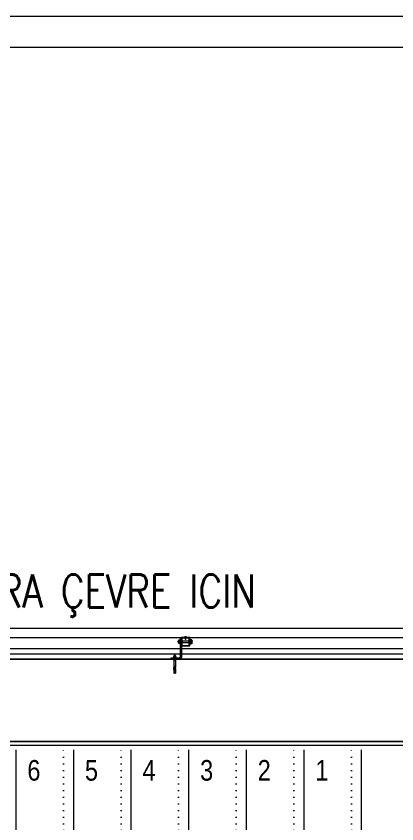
# Model space of a CAD drawing. Extents: x -1073 to 35213, y -1180 to 6950.
# Drawn here: x 31034.8 to 31220, y 3812.5 to 4205 of the extents above; entities that cross this region are included whole.
import ezdxf
from ezdxf.enums import TextEntityAlignment as Align

# ---------------------------------------------------------------- set-up
doc = ezdxf.new("R2010")
doc.units = 0
doc.header["$LTSCALE"] = 25
doc.linetypes.add('DOT2', pattern=[0.125, 0, -0.125])
doc.layers.get('0').update_dxf_attribs({"color": 9, "lineweight": 9})
for name, color, linetype, lineweight in [('01', 9, 'Continuous', 9), ('06D', 9, 'Continuous', 9), ('10', 9, 'Continuous', 9), ('10A', 9, 'Continuous', 9), ('19', 9, 'Continuous', 9), ('19D', 9, 'DOT2', 9), ('21', 9, 'Continuous', 9), ('33', 9, 'BATTING', 9), ('40A', 9, 'Continuous', 9), ('E-YAZI', 7, 'Continuous', 30)]:
    doc.layers.add(name, color=color, linetype=linetype, lineweight=lineweight)
doc.styles.add('E-YAZI', font='txttw.shx')
doc.styles.add('MuuM_TEXT-STANDART', font='ARIALN.TTF')
doc.linetypes.add('BATTING', pattern='A,0.0001,-0.1,[134,ltypeshp.shx,S=0.1,R=0,X=-0.1,Y=0],-0.2,[134,ltypeshp.shx,S=0.1,R=180,X=0.1,Y=0],-0.1', length=0.4001)

# ---------------------------------------------------------------- blocks, each defined once
blk = doc.blocks.new('MERDVN2.KAT')
at = {"layer": '19', "linetype": 'Continuous'}
for points in [[(17044.84, -297.5), (17044.84, -179.5)], [(17072.84, -297.5), (17072.84, -179.5)], [(17100.84, -297.5), (17100.84, -179.5)], [(17128.84, -297.5), (17128.84, -179.5)], [(17156.84, -297.5), (17156.84, -179.5)], [(17184.84, -297.5), (17184.84, -179.5)], [(17212.84, -297.5), (17212.84, -179.5)]]:
    blk.add_lwpolyline(points, dxfattribs=at)
at = {"layer": '19D'}
for points in [[(17067.84, -302.5), (17067.84, -179.5)], [(17095.84, -302.5), (17095.84, -179.5)], [(17123.84, -302.5), (17123.84, -179.5)], [(17151.84, -302.5), (17151.84, -179.5)], [(17179.84, -302.5), (17179.84, -179.5)], [(17207.84, -302.5), (17207.84, -179.5)]]:
    blk.add_lwpolyline(points, dxfattribs=at)
at = {"layer": '21', "style": 'MuuM_TEXT-STANDART'}
for s, p in [('6', (17056.65, -184.5)), ('3', (17140.65, -184.5)), ('2', (17168.65, -184.5)), ('5', (17084.65, -184.5)), ('4', (17112.65, -184.5)), ('1', (17196.65, -184.5))]:
    blk.add_text(s, height=10, dxfattribs=at).set_placement(p, align=Align.TOP_RIGHT)
blk = doc.blocks.new('cxvxv')
for p, q in [((-21988.4, 8560.98, 0), (-21988.4, 8560.32, 0)), ((-21986.86, 8561.07, 0), (-21988.18, 8561.07, 0)), ((-21988.02, 8561.25, 0), (-21987.03, 8561.3, 0)), ((-21988.02, 8561.25, 0), (-21988, 8561.26, 0)), ((-21988, 8561.23, 0), (-21988.02, 8561.25, 0)), ((-21988.02, 8561.13, 0), (-21987.03, 8561.19, 0)), ((-21988.02, 8561.13, 0), (-21988, 8561.14, 0)), ((-21988, 8561.11, 0), (-21988.02, 8561.13, 0)), ((-21988, 8561.3, 0), (-21987.94, 8561.35, 0)), ((-21988, 8561.26, 0), (-21988, 8561.3, 0)), ((-21988, 8561.14, 0), (-21988, 8561.23, 0)), ((-21988, 8561.07, 0), (-21988, 8561.11, 0)), ((-21987.96, 8560.98, 0), (-21987.96, 8560.32, 0)), ((-21987.54, 8561.35, 0), (-21987.94, 8561.35, 0)), ((-21987.7, 8561.05, 0), (-21987.7, 8561.08, 0)), ((-21987.7, 8561.07, 0), (-21987.7, 8561.07, 0)), ((-21987.54, 8561.35, 0), (-21987.1, 8561.35, 0)), ((-21987.03, 8561.3, 0), (-21987.1, 8561.35, 0)), ((-21987.08, 8560.64, 0), (-21987.08, 8560.98, 0)), ((-21987.08, 8560.64, 0), (-21987.08, 8560.32, 0)), ((-21987.05, 8561.32, 0), (-21987.03, 8561.3, 0)), ((-21987.03, 8561.3, 0), (-21987.05, 8561.28, 0)), ((-21987.03, 8561.3, 0), (-21987.05, 8561.29, 0)), ((-21987.05, 8561.28, 0), (-21987.05, 8561.2, 0)), ((-21987.05, 8561.2, 0), (-21987.03, 8561.19, 0)), ((-21987.03, 8561.19, 0), (-21987.05, 8561.17, 0)), ((-21987.05, 8561.17, 0), (-21987.05, 8561.08, 0)), ((-21987.05, 8561.08, 0), (-21987.03, 8561.07, 0)), ((-21986.64, 8560.32, 0), (-21986.64, 8560.98, 0)), ((-21988.4, 8560.32, 0), (-21986.64, 8560.32, 0)), ((-21988.02, 8560.32, 0), (-21987.02, 8560.32, 0)), ((-21988.02, 8560.28, 0), (-21988.02, 8560.32, 0)), ((-21988.02, 8560.11, 0), (-21988.02, 8555.61, 0)), ((-21987.06, 8560.32, 0), (-21987.06, 8560.28, 0)), ((-21987.06, 8555.61, 0), (-21987.06, 8560.11, 0)), ((-21987.02, 8560.32, 0), (-21987.02, 8560.28, 0)), ((-21987.02, 8555.61, 0), (-21987.02, 8560.11, 0)), ((-21988.4, 8555.4, 0), (-21986.64, 8555.4, 0)), ((-21988.4, 8554.74, 0), (-21988.4, 8555.4, 0)), ((-21986.86, 8554.65, 0), (-21988.17, 8554.65, 0)), ((-21988.02, 8555.44, 0), (-21988.02, 8555.4, 0)), ((-21988.02, 8555.4, 0), (-21987.02, 8555.4, 0)), ((-21987.96, 8554.74, 0), (-21987.96, 8555.4, 0)), ((-21987.08, 8555.08, 0), (-21987.08, 8555.4, 0)), ((-21987.08, 8555.08, 0), (-21987.08, 8554.74, 0)), ((-21987.06, 8555.4, 0), (-21987.06, 8555.44, 0)), ((-21987.02, 8555.4, 0), (-21987.02, 8555.44, 0)), ((-21986.64, 8555.4, 0), (-21986.64, 8554.74, 0))]:
    blk.add_line(p, q)
at = {"elevation": 0}
for points in [[(-21986.3, 8560.11), (-21988.7, 8560.11), (-21988.7, 8560.28), (-21986.3, 8560.28)], [(-21986.3, 8555.61), (-21988.7, 8555.61), (-21988.7, 8555.44), (-21986.3, 8555.44)]]:
    blk.add_lwpolyline(points, close=True, dxfattribs=at)
for points in [[(-21987.98, 8560.28), (-21987.98, 8560.32)], [(-21987.98, 8560.11), (-21987.98, 8555.61)], [(-21987.98, 8555.44), (-21987.98, 8555.4)]]:
    blk.add_lwpolyline(points, dxfattribs=at)
for centre, radius, start, end in [((-21988.18, 8560.75, 0), 0.315, 45.8497, 134.1503), ((-21987.52, 8559.95, 0), 1.12, 66.8701, 113.1299), ((-21987.52, 8559.95, 0), 1.12, 66.8701, 113.1299), ((-21986.86, 8560.76, 0), 0.313, 45.449, 134.551), ((-21988.18, 8554.97, 0), 0.315, 225.8497, 314.1503), ((-21987.52, 8555.77, 0), 1.12, 246.8701, 293.1299), ((-21987.52, 8555.77, 0), 1.12, 246.8701, 293.1299), ((-21986.86, 8554.96, 0), 0.313, 225.449, 314.551)]:
    blk.add_arc(centre, radius, start, end)
blk = doc.blocks.new('VIDA')
for p, q in [((-18072, 6523.9), (-18071.9, 6524)), ((-18071.9, 6523.8), (-18072, 6523.9)), ((-18071.9, 6524), (-18070.1, 6524.7)), ((-18069.6, 6522.9), (-18071.9, 6523.8)), ((-18069.7, 6524.9), (-18070.6, 6523.2)), ((-18070.6, 6523.2), (-18070.1, 6524.7)), ((-18070.1, 6524.7), (-18069.9, 6525.1)), ((-18069.9, 6525.1), (-18070.1, 6524.1)), ((-18070.1, 6524.1), (-18070, 6524.3)), ((-18070, 6524.3), (-18069.8, 6525.1)), ((-18069.9, 6525.1), (-18069.8, 6525.1)), ((-18069.8, 6525.1), (-18069.7, 6524.9)), ((-18069.7, 6524.9), (-18069.3, 6525)), ((-18069.6, 6522.8), (-18069.1, 6525)), ((-18069.6, 6522.8), (-18069.6, 6522.9)), ((-18069.4, 6522.4), (-18069.6, 6522.8)), ((-18068.9, 6525.3), (-18069.4, 6522.4)), ((-18069.3, 6522.4), (-18069.4, 6522.4)), ((-18069.3, 6522.4), (-18068.9, 6525.3)), ((-18069.3, 6525), (-18069.1, 6525)), ((-18069.1, 6522.8), (-18069.3, 6522.4)), ((-18069.1, 6525), (-18068.9, 6525.3)), ((-18068.7, 6522.8), (-18069.1, 6522.8)), ((-18068.9, 6525.3), (-18068.9, 6525.3)), ((-18068.9, 6525.3), (-18068.7, 6525)), ((-18068.7, 6522.8), (-18068.2, 6525)), ((-18068.7, 6525), (-18068.2, 6525)), ((-18068.5, 6522.4), (-18068.7, 6522.8)), ((-18068, 6525.3), (-18068.5, 6522.4)), ((-18068.4, 6522.4), (-18068.5, 6522.4)), ((-18068.4, 6522.4), (-18067.9, 6525.3)), ((-18068.2, 6522.8), (-18068.4, 6522.4)), ((-18068.2, 6522.8), (-18068.4, 6522.4)), ((-18068.2, 6525), (-18068, 6525.3)), ((-18067.7, 6525), (-18068.2, 6522.8)), ((-18067.7, 6522.8), (-18068.2, 6522.8)), ((-18067.9, 6525.3), (-18068, 6525.3)), ((-18067.9, 6525.3), (-18067.7, 6525)), ((-18067.7, 6522.8), (-18067.2, 6525)), ((-18067.7, 6525), (-18067.2, 6525)), ((-18067.5, 6522.4), (-18067.7, 6522.8)), ((-18067, 6525.3), (-18067.5, 6522.4)), ((-18067.4, 6522.4), (-18067.5, 6522.4)), ((-18067.4, 6522.4), (-18066.9, 6525.3)), ((-18067.2, 6522.8), (-18067.4, 6522.4)), ((-18067.2, 6522.8), (-18067.4, 6522.4)), ((-18067.2, 6525), (-18067, 6525.3)), ((-18066.7, 6525), (-18067.2, 6522.8)), ((-18066.7, 6522.8), (-18067.2, 6522.8)), ((-18066.9, 6525.3), (-18067, 6525.3)), ((-18066.9, 6525.3), (-18066.7, 6525)), ((-18066.3, 6525), (-18066.7, 6525)), ((-18066.7, 6522.8), (-18066.3, 6525)), ((-18066.5, 6522.4), (-18066.7, 6522.8)), ((-18066.1, 6525.3), (-18066.5, 6522.4)), ((-18066.5, 6522.4), (-18066, 6525.3)), ((-18066.3, 6522.8), (-18066.5, 6522.4)), ((-18066.3, 6522.8), (-18066.5, 6522.4)), ((-18066.5, 6522.4), (-18066.5, 6522.4)), ((-18066.3, 6525), (-18066.1, 6525.3)), ((-18065.8, 6525), (-18066.3, 6522.8)), ((-18066.3, 6522.8), (-18065.8, 6522.8)), ((-18066, 6525.3), (-18066.1, 6525.3)), ((-18066, 6525.3), (-18065.8, 6525)), ((-18065.8, 6522.8), (-18065.3, 6525)), ((-18065.8, 6525), (-18065.3, 6525)), ((-18065.6, 6522.4), (-18065.8, 6522.8)), ((-18065.1, 6525.3), (-18065.6, 6522.4)), ((-18065.5, 6522.4), (-18065.6, 6522.4)), ((-18065.5, 6522.4), (-18065, 6525.3)), ((-18065.3, 6522.8), (-18065.5, 6522.4)), ((-18065.3, 6522.8), (-18065.5, 6522.4)), ((-18065.3, 6525), (-18065.1, 6525.3)), ((-18064.8, 6525), (-18065.3, 6522.8)), ((-18064.8, 6522.8), (-18065.3, 6522.8)), ((-18065.1, 6525.3), (-18065, 6525.3)), ((-18065, 6525.3), (-18064.8, 6525)), ((-18064.8, 6525), (-18064.3, 6525)), ((-18064.8, 6522.8), (-18064.3, 6525)), ((-18064.6, 6522.4), (-18064.8, 6522.8)), ((-18064.1, 6525.3), (-18064.6, 6522.4)), ((-18064.5, 6522.4), (-18064.6, 6522.4)), ((-18064.5, 6522.4), (-18064, 6525.3)), ((-18064.3, 6522.8), (-18064.5, 6522.4)), ((-18064.3, 6522.8), (-18064.5, 6522.4)), ((-18064.3, 6525), (-18064.1, 6525.3)), ((-18063.8, 6525), (-18064.3, 6522.8)), ((-18063.8, 6522.8), (-18064.3, 6522.8)), ((-18064, 6525.3), (-18064.1, 6525.3)), ((-18064, 6525.3), (-18063.8, 6525)), ((-18063.8, 6522.8), (-18062, 6525)), ((-18062, 6525), (-18063.8, 6525)), ((-18063.6, 6522.4), (-18063.8, 6522.8)), ((-18063.6, 6522.4), (-18061.7, 6525.3)), ((-18061.8, 6525.3), (-18063.6, 6522.4)), ((-18062, 6522.8), (-18063.6, 6522.4)), ((-18062, 6522.8), (-18063.6, 6522.4)), ((-18063.6, 6522.4), (-18063.6, 6522.4)), ((-18061.5, 6525), (-18063.4, 6522.8)), ((-18063.4, 6522.8), (-18061.5, 6522.8)), ((-18061.7, 6525.3), (-18063.2, 6525.3)), ((-18062.7, 6522.4), (-18061.5, 6522.8)), ((-18062.6, 6522.4), (-18062.1, 6525.3)), ((-18062.4, 6522.8), (-18062.6, 6522.4)), ((-18062.4, 6522.8), (-18062.6, 6522.4)), ((-18062.6, 6522.4), (-18061.3, 6522.4)), ((-18062.4, 6525), (-18062.2, 6525.3)), ((-18061.5, 6525), (-18062.4, 6525)), ((-18061.5, 6522.8), (-18062.4, 6525)), ((-18061.9, 6525), (-18062.4, 6522.8)), ((-18061.9, 6522.8), (-18062.4, 6522.8)), ((-18062.2, 6525.3), (-18062.1, 6525.3)), ((-18062.2, 6525.3), (-18061.3, 6522.4)), ((-18062.1, 6525.3), (-18061.9, 6525)), ((-18062, 6525), (-18061.8, 6525.3)), ((-18061.9, 6525), (-18061.4, 6525)), ((-18061.9, 6522.8), (-18061.4, 6525)), ((-18061.7, 6522.4), (-18061.9, 6522.8)), ((-18061.2, 6525.3), (-18061.7, 6522.4)), ((-18061.7, 6525.3), (-18061.5, 6525)), ((-18061.6, 6522.4), (-18061.7, 6522.4)), ((-18061.6, 6522.4), (-18061.2, 6525.3)), ((-18061.4, 6522.8), (-18061.6, 6522.4)), ((-18061.4, 6522.8), (-18061.6, 6522.4)), ((-18061.4, 6525), (-18061.2, 6525.3)), ((-18061, 6525), (-18061.4, 6522.8)), ((-18060.9, 6522.8), (-18061.4, 6522.8)), ((-18061.2, 6525.3), (-18061, 6525)), ((-18061.2, 6525.3), (-18061.2, 6525.3)), ((-18061, 6525), (-18060.5, 6525)), ((-18060.9, 6522.8), (-18060.5, 6525)), ((-18060.7, 6522.4), (-18060.9, 6522.8)), ((-18060.7, 6522.4), (-18060.2, 6525.3)), ((-18060.3, 6525.3), (-18060.7, 6522.4)), ((-18060.5, 6522.8), (-18060.7, 6522.4)), ((-18060.5, 6522.8), (-18060.7, 6522.4)), ((-18060.7, 6522.4), (-18060.7, 6522.4)), ((-18060.5, 6525), (-18060.3, 6525.3)), ((-18060, 6525), (-18060.5, 6522.8)), ((-18060.5, 6522.8), (-18060, 6522.8)), ((-18060.3, 6525.3), (-18060.2, 6525.3)), ((-18060.2, 6525.3), (-18060, 6525)), ((-18060, 6525), (-18059.5, 6525)), ((-18060, 6522.8), (-18059.5, 6525)), ((-18059.8, 6522.4), (-18060, 6522.8)), ((-18059.3, 6525.3), (-18059.8, 6522.4)), ((-18059.7, 6522.4), (-18059.8, 6522.4)), ((-18059.7, 6522.4), (-18059.2, 6525.3)), ((-18059.5, 6522.8), (-18059.7, 6522.4)), ((-18059.5, 6522.8), (-18059.7, 6522.4)), ((-18059.5, 6525), (-18059.3, 6525.3)), ((-18059.2, 6524), (-18059.5, 6522.8)), ((-18059.5, 6522.8), (-18059.2, 6522.8)), ((-18059.3, 6525.3), (-18059.2, 6525.3)), ((-18058.1, 6526.6), (-18059.2, 6526.6)), ((-18059.2, 6521.2), (-18059.2, 6526.6)), ((-18058.1, 6521.2), (-18059.2, 6521.2))]:
    blk.add_line(p, q)
for points in [[(-18068.7, 6525), (-18069.1, 6522.8)], [(-18057.2, 6524.3), (-18057.5, 6524), (-18057.5, 6523.8), (-18057.2, 6523.5)]]:
    blk.add_lwpolyline(points)
for centre, start, end in [((-18062.4, 6523.6), 7.5095, 35.2427), ((-18062.4, 6524.2), 324.7573, 352.4905)]:
    blk.add_arc(centre, 5.21, start, end)
blk = doc.blocks.new('çelik dübel')
at = {"ltscale": 7}
for p, q in [((-87.2, -2), (-85, 2)), ((-85, -6), (-85, 2)), ((-68, 2), (-85, 2)), ((-75, -6), (-75, 2)), ((-70, -6), (-70, 2)), ((-68, 3), (-58, 2)), ((-68, -7), (-68, 3)), ((-58, -6), (-58, 2)), ((-8.5, 2), (-58, 2)), ((-53, 1.5), (-58, 1.5)), ((-53, -6), (-53, 2)), ((-25, -6), (-25, 2)), ((-25, -6), (-23.9, 2)), ((-23, -6), (-21.9, 2)), ((-21, -6), (-19.9, 2)), ((-19, -6), (-17.9, 2)), ((-17, -6), (-15.9, 2)), ((-85, -6), (-87.2, -2)), ((-68, -6), (-85, -6)), ((-68, -7), (-58, -6)), ((-53, -5.5), (-58, -5.5)), ((-8.5, -6), (-58, -6))]:
    blk.add_line(p, q, dxfattribs=at)
for p, q in [((-15, -6), (-13.9, 2)), ((-13, -6), (-11.9, 2)), ((-11, -6), (-10, 1.1)), ((-10, -9), (-10, 5)), ((-9, 5), (-10, 5)), ((-10, 3), (-10, 5)), ((-9, -9), (-9, 5)), ((-8.5, 2), (-8.5, 3)), ((-8.5, -4), (-8.5, 0)), ((-5, 4), (-7.5, 4)), ((-5, 1), (-7.5, 1)), ((-4, 2), (-4, 3)), ((-1, 2), (-4, 2)), ((-4, -4), (-4, 0)), ((-3, -6), (-1.9, 2)), ((-1, -6), (0, 1.1)), ((0, -5), (0, 1)), ((-10, -7), (-10, -9.1)), ((-9, -9), (-10, -9)), ((-8.5, -6), (-8.5, -7)), ((-5, -5), (-7.5, -5)), ((-5, -8), (-7.5, -8)), ((-4, -6), (-4, -7)), ((-1, -6), (-4, -6))]:
    blk.add_line(p, q)
for points in [[(-68, 0.6), (-67.4, 0.4), (-67, 0.1), (-66.6, -0.3), (-66.2, -0.8), (-65.9, -1.3), (-65.7, -1.9), (-65.4, -2.3), (-65.2, -2.8), (-65, -3.1), (-64.8, -3.3), (-64.6, -3.5), (-64.4, -3.6), (-64.2, -3.5), (-63.9, -3.5), (-63.7, -3.3), (-63.5, -3.1), (-63.2, -2.9), (-62.9, -2.6), (-62.7, -2.3), (-62.4, -2), (-62.1, -1.7), (-61.9, -1.4), (-61.6, -1.1), (-61.4, -0.9), (-61.2, -0.7), (-61, -0.6), (-60.8, -0.5), (-60.6, -0.5), (-60.4, -0.5), (-60.3, -0.7), (-60.1, -0.9), (-59.9, -1.1), (-59.8, -1.5), (-59.6, -1.9), (-59.4, -2.3), (-59.2, -2.7), (-58.9, -3), (-58.7, -3.3), (-58.4, -3.5), (-58, -3.5)], [(-68, -0.5), (-68, -0.5), (-67.9, -0.5), (-67.9, -0.5), (-67.8, -0.5), (-67.8, -0.6), (-67.7, -0.6), (-67.7, -0.6), (-67.6, -0.7), (-67.6, -0.7), (-67.6, -0.8), (-67.5, -0.8), (-67.5, -0.8), (-67.5, -0.9), (-67.4, -0.9), (-67.4, -0.9), (-67.3, -1), (-67.3, -1), (-67.3, -1.1), (-67.2, -1.1), (-67.2, -1.2), (-67.2, -1.2), (-67.1, -1.3), (-67.1, -1.3), (-67.1, -1.4), (-67, -1.4), (-67, -1.5), (-67, -1.5), (-66.9, -1.6), (-66.9, -1.6), (-66.9, -1.7), (-66.9, -1.7), (-66.8, -1.8), (-66.8, -1.9), (-66.8, -1.9), (-66.7, -2), (-66.7, -2), (-66.7, -2.1), (-66.6, -2.2), (-66.6, -2.2), (-66.6, -2.3), (-66.6, -2.3), (-66.5, -2.4), (-66.5, -2.5), (-66.5, -2.5), (-66.4, -2.6), (-66.4, -2.7), (-66.4, -2.7), (-66.3, -2.8), (-66.3, -2.8), (-66.3, -2.9), (-66.3, -3), (-66.2, -3), (-66.2, -3.1), (-66.2, -3.1), (-66.1, -3.2), (-66.1, -3.2), (-66.1, -3.3), (-66, -3.4), (-66, -3.4), (-66, -3.5), (-65.9, -3.5), (-65.9, -3.6), (-65.9, -3.6), (-65.8, -3.7), (-65.8, -3.7), (-65.7, -3.8), (-65.7, -3.8), (-65.7, -3.9), (-65.6, -3.9), (-65.6, -4), (-65.5, -4), (-65.5, -4.1), (-65.4, -4.1), (-65.4, -4.1), (-65.3, -4.2), (-65.3, -4.2), (-65.2, -4.3), (-65.2, -4.3), (-65.1, -4.3), (-65, -4.4), (-65, -4.4), (-64.9, -4.4), (-64.9, -4.4), (-64.8, -4.5), (-64.7, -4.5), (-64.7, -4.5), (-64.6, -4.5), (-64.5, -4.5), (-64.5, -4.5), (-64.4, -4.5), (-64.3, -4.5), (-64.3, -4.5), (-64.2, -4.5), (-64.1, -4.5), (-64.1, -4.5), (-64, -4.5), (-64, -4.5), (-63.9, -4.5), (-63.8, -4.5), (-63.8, -4.5), (-63.7, -4.4), (-63.7, -4.4), (-63.6, -4.4), (-63.6, -4.4), (-63.5, -4.4), (-63.4, -4.3), (-63.4, -4.3), (-63.3, -4.3), (-63.3, -4.3), (-63.3, -4.2), (-63.2, -4.2), (-63.2, -4.2), (-63.1, -4.1), (-63.1, -4.1), (-63, -4.1), (-63, -4), (-62.9, -4), (-62.9, -4), (-62.9, -3.9), (-62.8, -3.9), (-62.8, -3.9), (-62.7, -3.8), (-62.7, -3.8), (-62.7, -3.8), (-62.6, -3.7), (-62.6, -3.7), (-62.5, -3.6), (-62.5, -3.6), (-62.5, -3.6), (-62.4, -3.5), (-62.4, -3.5), (-62.4, -3.5), (-62.3, -3.4), (-62.3, -3.4), (-62.2, -3.3), (-62.2, -3.3), (-62.2, -3.3), (-62.1, -3.2), (-62.1, -3.2), (-62.1, -3.1), (-62, -3.1), (-62, -3.1), (-62, -3), (-61.9, -3), (-61.9, -2.9), (-61.9, -2.9), (-61.8, -2.9), (-61.8, -2.8), (-61.7, -2.8), (-61.7, -2.7), (-61.7, -2.7), (-61.6, -2.6), (-61.6, -2.6), (-61.6, -2.6), (-61.5, -2.5), (-61.5, -2.5), (-61.5, -2.5), (-61.4, -2.4), (-61.4, -2.4), (-61.4, -2.3), (-61.3, -2.3), (-61.3, -2.3), (-61.3, -2.2), (-61.3, -2.2), (-61.2, -2.2), (-61.2, -2.1), (-61.2, -2.1), (-61.1, -2), (-61.1, -2), (-61.1, -2), (-61, -1.9), (-61, -1.9), (-61, -1.9), (-61, -1.9), (-60.9, -1.8), (-60.9, -1.8), (-60.9, -1.8), (-60.9, -1.8), (-60.9, -1.8), (-60.9, -1.7), (-60.8, -1.7), (-60.8, -1.7), (-60.8, -1.7), (-60.8, -1.7), (-60.8, -1.7), (-60.8, -1.8), (-60.7, -1.8), (-60.7, -1.8), (-60.7, -1.8), (-60.7, -1.9), (-60.7, -1.9), (-60.7, -1.9), (-60.6, -2), (-60.6, -2), (-60.6, -2.1), (-60.6, -2.1), (-60.6, -2.1), (-60.5, -2.2), (-60.5, -2.2), (-60.5, -2.3), (-60.5, -2.3), (-60.4, -2.4), (-60.4, -2.5), (-60.4, -2.5), (-60.4, -2.6), (-60.3, -2.6), (-60.3, -2.7), (-60.3, -2.7), (-60.3, -2.8), (-60.2, -2.8), (-60.2, -2.9), (-60.2, -3), (-60.1, -3), (-60.1, -3.1), (-60.1, -3.1), (-60, -3.2), (-60, -3.2), (-59.9, -3.3), (-59.9, -3.4), (-59.9, -3.4), (-59.8, -3.5), (-59.8, -3.5), (-59.7, -3.6), (-59.7, -3.6), (-59.6, -3.7), (-59.6, -3.8), (-59.5, -3.8), (-59.5, -3.9), (-59.4, -3.9), (-59.3, -4), (-59.3, -4), (-59.2, -4.1), (-59.1, -4.2), (-59, -4.2), (-58.9, -4.3), (-58.8, -4.3), (-58.6, -4.4), (-58.4, -4.4), (-58.2, -4.5), (-58, -4.5)]]:
    blk.add_lwpolyline(points)
for centre, start, end in [((-7.5, 3), 90, 180), ((-7.5, 2), 180, 270), ((-7.5, 0), 90, 180), ((-5, 3), 0, 90), ((-5, 2), 270, 0), ((-5, 0), 0, 90), ((-1, 1), 0, 90), ((-7.5, -4), 180, 270), ((-7.5, -6), 90, 180), ((-7.5, -7), 180, 270), ((-5, -4), 270, 0), ((-5, -6), 0, 90), ((-5, -7), 270, 0), ((-1, -5), 270, 0)]:
    blk.add_arc(centre, 1, start, end)
blk = doc.blocks.new('kjdol')
at = {"ltscale": 10, "elevation": -278.89}
blk.add_lwpolyline([(77394.12, 60089.89), (77403.28, 60089.89, 0.460237), (77404.18, 60090.79), (77404.18, 60094.89), (77403.78, 60094.89), (77403.78, 60091.29, -0.414214), (77402.78, 60090.29), (77394.12, 60090.29)], format="xyb", close=True, dxfattribs=at)
at = {"elevation": -249.79}
for points in [[(77397.97, 60089.9), (77397.97, 60085.9), (77393.97, 60085.9), (77393.97, 60089.9)], [(77397.77, 60089.7), (77397.77, 60086.1), (77394.17, 60086.1), (77394.17, 60089.7)]]:
    blk.add_lwpolyline(points, close=True, dxfattribs=at)
at = {"extrusion": (0, 0, -1), "xscale": 0.1000000000058208, "yscale": 0.1000000000058208, "zscale": -0.0999999999999091}
blk.add_blockref('çelik dübel', (-77402.74, 60093.36, 459.25), dxfattribs=at)
at = {"xscale": 0.1000000000058208, "yscale": 0.1000000000058208, "zscale": 0.1000000000058208, "rotation": 180}
blk.add_blockref('VIDA', (75587.75, 60740.29, -249.79), dxfattribs=at)
blk.add_blockref('cxvxv', (99383.5, 51530.11, -249.79))

msp = doc.modelspace()

# ---------------------------------------------------------------- linework, layer by layer
at = {"layer": '01'}
for points in [[(30790.84, 3542.5), (30790.84, 3892.5), (31390.84, 3892.5), (31390.84, 3852.5), (30840.84, 3852.5), (30840.84, 3582.5), (31390.84, 3582.5), (31390.84, 3542.5)], [(31390.84, 3892.5), (30790.84, 3892.5), (30790.84, 3542.5), (31390.84, 3542.5), (31390.84, 3582.5), (30840.84, 3582.5), (30840.84, 3852.5), (31390.84, 3852.5)]]:
    msp.add_lwpolyline(points, close=True, dxfattribs=at)
at = {"layer": '06D'}
for points in [[(32475.84, 3800.65), (32475.84, 3897.5), (30785.84, 3897.5), (30785.84, 3405)], [(31588.84, 3655.5), (31578.84, 3655.5), (31578.84, 3655.5), (31578.84, 3655.5), (31578.84, 3655.5), (31578.84, 3655.5), (31578.84, 3674.5), (31653.84, 3674.5), (31653.84, 3810.5), (31588.84, 3810.5), (31588.84, 3870.5), (31442.84, 3870.5), (31442.84, 3845.5), (31423.84, 3845.5), (31423.84, 3870.5), (31392.84, 3870.5), (31392.84, 3850.5), (30842.84, 3850.5), (30842.84, 3584.5), (31392.84, 3584.5), (31392.84, 3559.5), (31423.84, 3559.5)]]:
    msp.add_lwpolyline(points, dxfattribs=at)
at = {"layer": '10A'}
msp.add_lwpolyline([(32476.64, 3907.5), (30784.74, 3907.5), (30784.74, 3903), (32476.94, 3903), (32476.94, 3907.5)], dxfattribs=at)
at = {"layer": '33', "ltscale": 0.2}
msp.add_lwpolyline([(32473.34, 3800.7), (32473.34, 3895), (30788.51, 3895), (30788.53, 3405)], dxfattribs=at)
at = {"layer": '40A'}
for points in [[(34975, 0), (27980, 0), (27980, 4205), (34975, 4205)], [(28060, 4190), (34435.06, 4190), (34435.06, 15), (28060, 15)]]:
    msp.add_lwpolyline(points, close=True, dxfattribs=at)

# ---------------------------------------------------------------- block references
msp.add_blockref('MERDVN2.KAT', (13990, 4028))
at = {"layer": '10', "xscale": -1, "rotation": 90}
msp.add_blockref('kjdol', (91205.11, 81296.97, 249.79), dxfattribs=at)

# ---------------------------------------------------------------- texts
at = {"layer": 'E-YAZI', "color": 3, "style": 'E-YAZI', "width": 0.8}
msp.add_text('HARICI DOME KAMERA ÇEVRE ICIN', height=16, dxfattribs=at).set_placement((30862.93, 3917.64))

doc.saveas('drawing.dxf')
